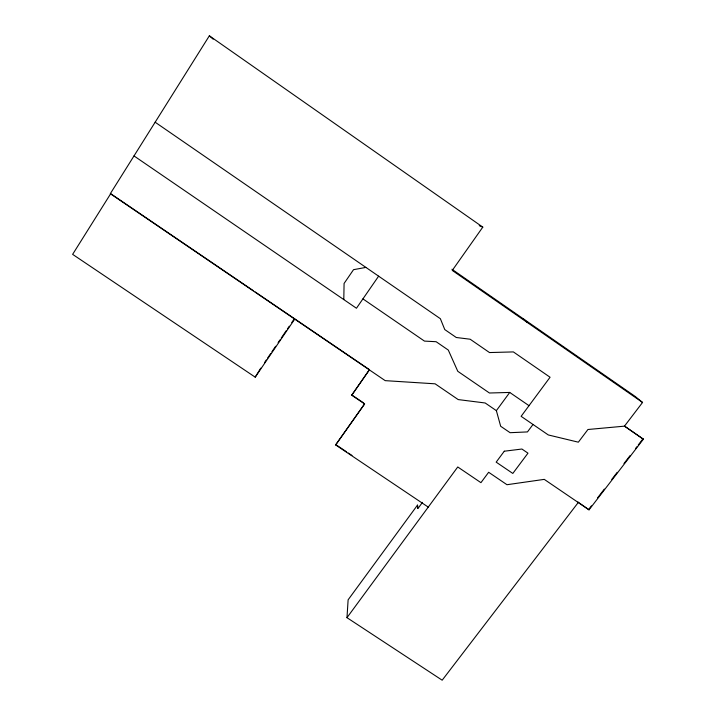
<?xml version="1.0" encoding="UTF-8"?>
<svg xmlns="http://www.w3.org/2000/svg" width="716" height="716" viewBox="0 0 716 716"><rect width="100%" height="100%" fill="white"/><g stroke="black" fill="none" stroke-linecap="round" stroke-linejoin="round"><path stroke-width="1.07" d="M343.796 299.583L344.083 283.455L353.534 269.672L365.912 267.408M255.245 291.985L369.474 369.671L351.717 395.214L364.596 403.931L335.643 444.922L428.257 507.107M364.596 403.931L335.643 444.922M625.005 426.414L643.371 439.203L589.026 509.846L577.955 502.05L578.242 502.507L442.175 680.2L346.983 617.675L348.119 599.82L417.491 505.12L417.947 508.53L422.476 502.355M351.717 395.214L369.474 369.671M294.724 319.112L255.209 377.162L72.629 254.359L110.703 193.678L253.41 290.732M255.209 377.162L260.758 368.14M533.008 424.472L527.459 431.918L510.105 432.697L500.672 426.262L496.367 410.644L485.171 402.983L458.195 399.582L435.113 383.821L385.199 380.644L110.309 193.696L209.358 35.8L482.799 227.124L452.261 270.424L642.547 402.464L624.468 426.154L587.943 429.502L578.349 442.184L548.304 434.952L521.123 416.327L550.067 377.243L513.372 351.914L489.511 352.558L470.152 339.223L456.28 337.496L444.77 329.575L440.367 318.701L155.148 122.212M264.481 362.672L266.343 359.933M267.578 358.107L270.684 353.552M271.919 351.726L275.642 346.258M278.121 342.606L279.983 339.876M281.227 338.05L286.185 330.756M287.429 328.93L289.291 326.201M291.77 322.549L294.249 318.906M378.621 276.17L356.452 308.247L133.999 155.927M496.367 410.644L509.738 392.44L529.017 405.677M346.983 617.675L457.757 466.975L480.937 482.665L488.652 472.274L506.982 484.714L544.267 479.371L589.026 509.846M588.722 509.38L591.434 505.854M597.538 497.915L604.322 489.1M611.777 479.398L617.201 472.336M623.985 463.52L630.089 455.582M635.513 448.529L636.873 446.766M638.233 445.003L642.977 438.827M509.738 392.44L489.44 393.003L457.793 371.309L448.297 350.07L436.125 341.711L424.463 341.102L362.923 298.885M479.237 225.665L482.799 227.124M335.697 444.546L346.553 451.832M348.361 453.049L351.977 455.474M351.753 394.901L363.692 402.992M624.468 426.154L643.371 439.203M451.93 269.252L635.217 396.458L642.547 402.464M209.358 35.8L213.153 39.183M523.11 318.656L527.334 322.513M417.491 505.12L417.679 508.378M504.279 451.214L496.17 462.142L512.817 473.446L527.978 453.165L521.919 449.03L504.279 451.214"/></g></svg>
